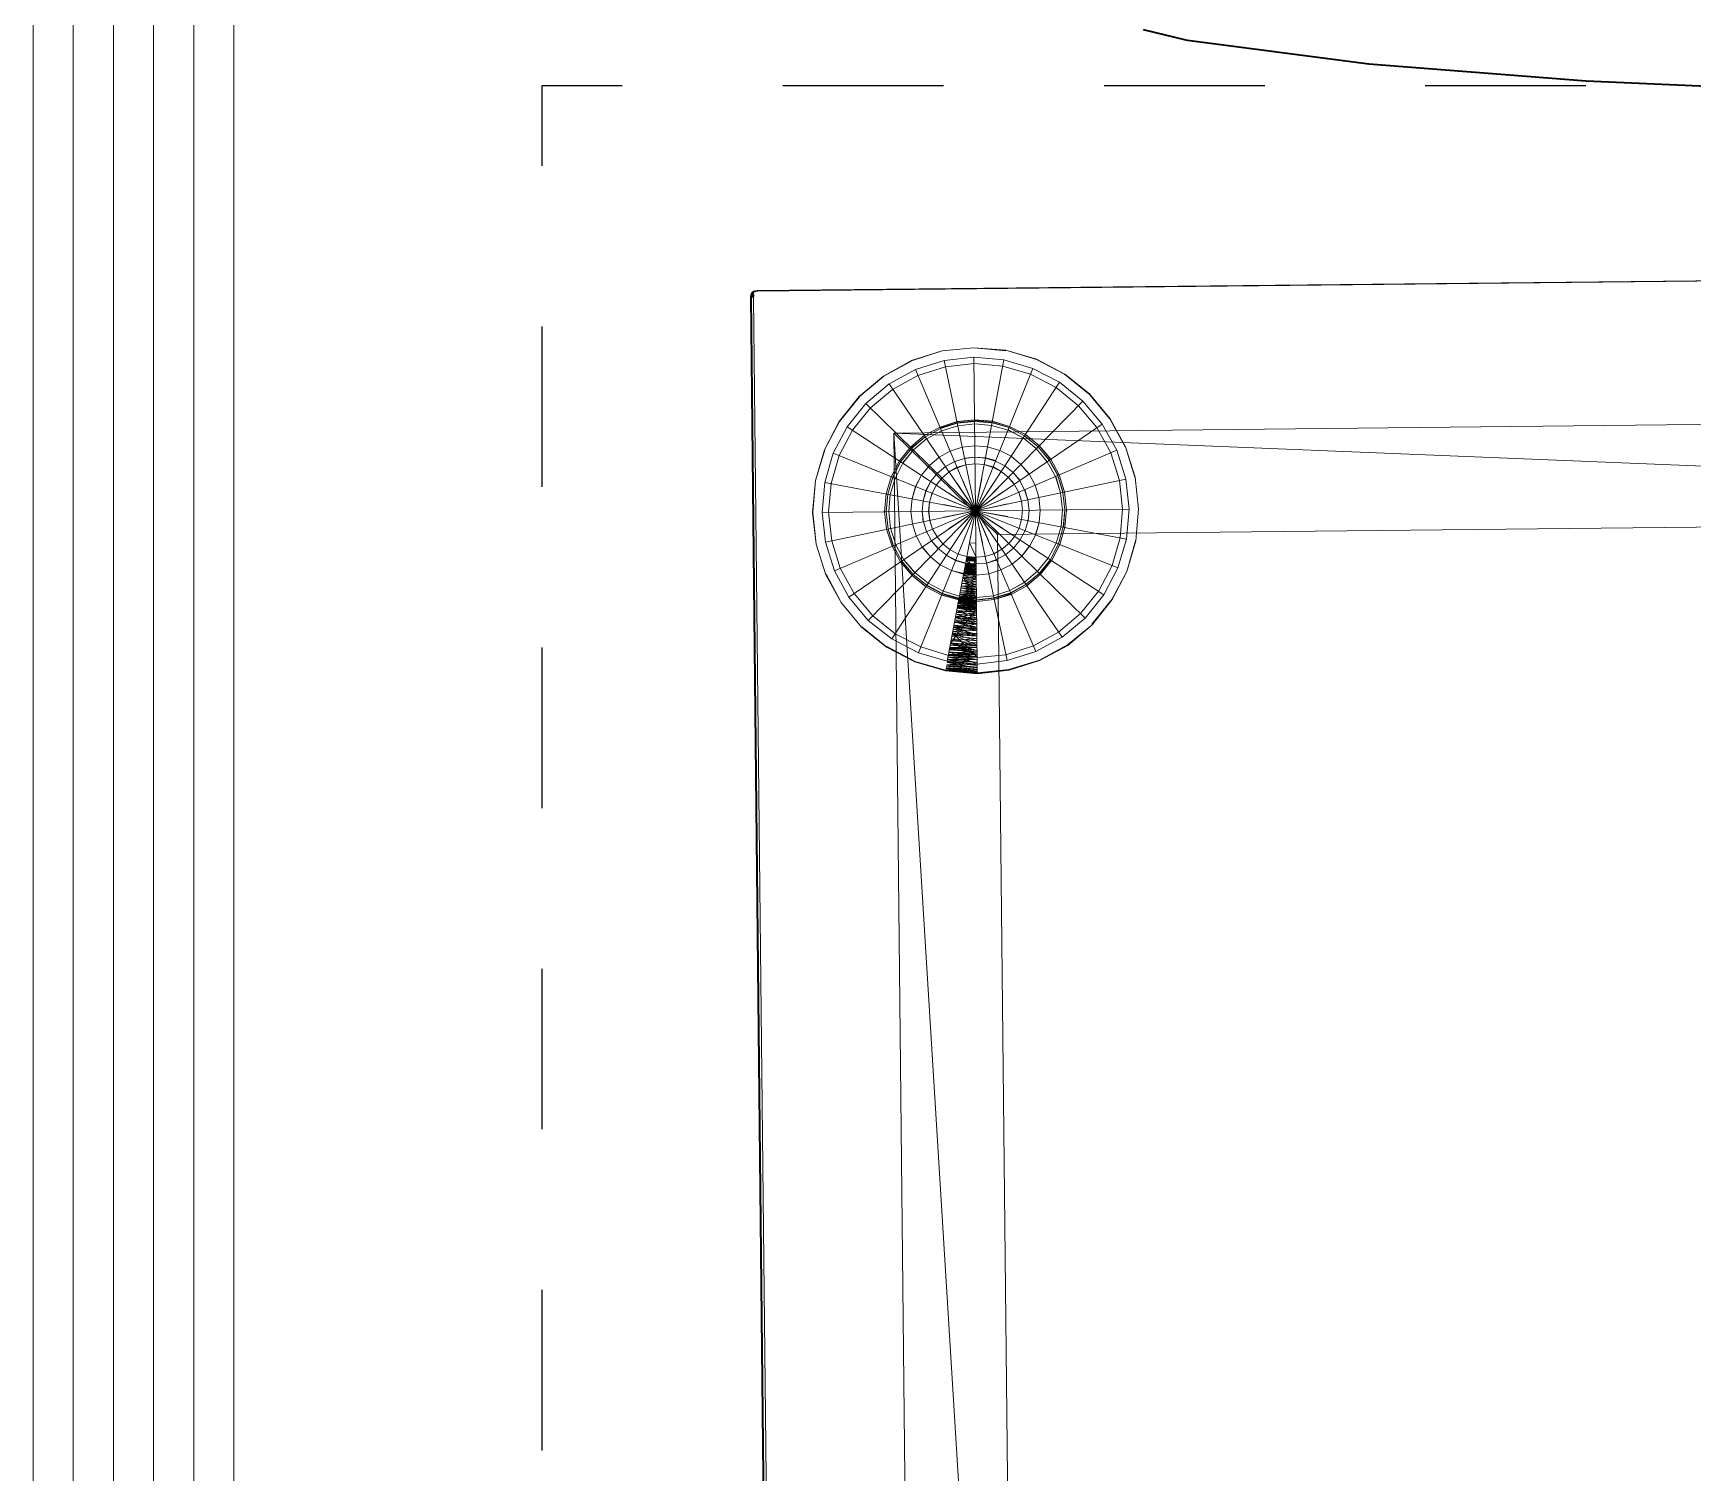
# Model space of a CAD drawing. Header units: millimetres. Extents: x 233224 to 234067, y -13631 to -11613.
# Drawn here: x 233250.68 to 233292.01, y -12731.96 to -12696.1 of the extents above; entities that cross this region are included whole.
import ezdxf

# ---------------------------------------------------------------- set-up
doc = ezdxf.new("R2010")
doc.units = ezdxf.units.MM
doc.header["$MEASUREMENT"] = 0
doc.set_wipeout_variables(frame=1)
doc.linetypes.add('Contour Line', pattern=[80, 40, -40])
doc.linetypes.add('Wipeout_Contour', pattern=[1000, 0, -1000])
for name, color, linetype in [('A_FLOR_PATT', 7, 'Continuous'), ('Doseme - BA', 7, 'Continuous'), ('Structural - Bearing', 7, 'Continuous')]:
    doc.layers.add(name, color=color, linetype=linetype)
for name, color, linetype, lineweight in [('A_FLOR_PATT_Pen_No__7', 7, 'Continuous', 35), ('Doseme - BA_Pen_No__41', 7, 'Continuous', 25), ('Int - Furniture _Pen_No__75', 6, 'Continuous', 20)]:
    doc.layers.add(name, color=color, linetype=linetype, lineweight=lineweight)
doc.layers.add('Structural - Bearing_Pen_No__87', color=7, linetype='Continuous', lineweight=20, true_color=0x6a6a6a)

# ---------------------------------------------------------------- blocks, each defined once
blk = doc.blocks.new('Slab_31', base_point=(226785.22, -4471.6))
at = {"layer": 'Doseme - BA_Pen_No__41', "linetype": 'Contour Line', "flags": 128}
blk.add_lwpolyline([(226785.22, -4471.6), (226785.22, -5171.6), (226085.22, -5171.6), (226085.22, -4471.6)], close=True, dxfattribs=at)
blk = doc.blocks.new('Wall_26', base_point=(226008.48, -1398.43))
at = {"color": 254, "linetype": 'Wipeout_Contour', "lineweight": 0, "ltscale": 904598.672027}
blk.add_wipeout([(225958.48, -1398.43), (225958.48, -12902.14), (225968.48, -12902.14), (225968.48, -1398.43)], dxfattribs=at).dxf.layer = 'Structural - Bearing'
at = {"layer": 'Structural - Bearing_Pen_No__87', "linetype": 'Continuous', "flags": 128}
blk.add_lwpolyline([(225958.48, -1398.43), (225958.48, -12902.14)], dxfattribs=at)
at = {"color": 254, "linetype": 'Wipeout_Contour', "lineweight": 0, "ltscale": 904638.639123}
blk.add_wipeout([(225968.48, -1398.43), (225968.48, -12902.14), (225978.48, -12902.14), (225978.48, -1398.43)], dxfattribs=at).dxf.layer = 'Structural - Bearing'
at = {"layer": 'Structural - Bearing_Pen_No__87', "linetype": 'Continuous'}
blk.add_line((225968.48, -1398.43), (225968.48, -12902.14), dxfattribs=at)
at = {"color": 254, "linetype": 'Wipeout_Contour', "lineweight": 0, "ltscale": 904678.606221}
blk.add_wipeout([(225978.48, -1398.43), (225978.48, -12902.14), (225988.48, -12902.14), (225988.48, -1398.43)], dxfattribs=at).dxf.layer = 'Structural - Bearing'
at = {"layer": 'Structural - Bearing_Pen_No__87', "linetype": 'Continuous'}
blk.add_line((225978.48, -1398.43), (225978.48, -12902.14), dxfattribs=at)
at = {"color": 254, "linetype": 'Wipeout_Contour', "lineweight": 0, "ltscale": 904718.573323}
blk.add_wipeout([(225988.48, -1398.43), (225988.48, -12902.14), (225998.48, -12902.14), (225998.48, -1398.43)], dxfattribs=at).dxf.layer = 'Structural - Bearing'
at = {"layer": 'Structural - Bearing_Pen_No__87', "linetype": 'Continuous'}
blk.add_line((225988.48, -1398.43), (225988.48, -12902.14), dxfattribs=at)
at = {"color": 254, "linetype": 'Wipeout_Contour', "lineweight": 0, "ltscale": 904758.540427}
blk.add_wipeout([(225998.48, -1398.43), (225998.48, -12902.14), (226008.48, -12902.14), (226008.48, -1398.43)], dxfattribs=at).dxf.layer = 'Structural - Bearing'
at = {"layer": 'Structural - Bearing_Pen_No__87', "linetype": 'Continuous'}
blk.add_line((225998.48, -1398.43), (225998.48, -12902.14), dxfattribs=at)
at = {"layer": 'Structural - Bearing_Pen_No__87', "linetype": 'Continuous', "flags": 128}
blk.add_lwpolyline([(226008.48, -12902.14), (226008.48, -1398.43)], dxfattribs=at)
blk = doc.blocks.new('k70_2')
at = {"layer": 'Int - Furniture _Pen_No__75', "linetype": 'Continuous'}
for p, q in [((697.93, 707.29), (1.93, 699.98)), ((697.93, 707.04), (1.93, 699.73)), ((699.03, 707.05), (697.93, 707.29)), ((697.94, 706.37), (697.93, 707.04)), ((697.93, 707.04), (698.54, 707.04)), ((698.92, 706.38), (697.93, 707.04)), ((698.92, 706.87), (697.94, 706.37)), ((698.92, 706.38), (698.54, 707.04)), ((698.92, 706.87), (698.55, 706.25)), ((699.53, 706.38), (698.91, 707.05)), ((698.91, 707.05), (699.03, 707.05)), ((699.77, 706.38), (698.91, 707.05)), ((698.92, 706.87), (699.53, 706.26)), ((699.77, 706.38), (698.92, 706.87)), ((699.03, 707.05), (699.77, 706.38)), ((1.94, 699.06), (697.94, 706.37)), ((697.94, 706.37), (698.55, 706.25)), ((698.92, 706.38), (699.53, 706.38)), ((699.77, 706.38), (699.53, 706.26)), ((699.78, 705.28), (699.53, 706.38)), ((699.53, 706.38), (699.77, 706.38)), ((699.91, 705.29), (699.53, 706.38)), ((699.53, 706.26), (699.78, 705.28)), ((699.91, 705.29), (699.53, 706.26)), ((699.91, 705.29), (699.77, 706.38)), ((699.78, 705.28), (699.91, 705.29)), ((707.21, 9.34), (699.78, 705.28)), ((707.08, 9.34), (699.78, 705.28)), ((707.21, 9.34), (699.91, 705.29)), ((616.5, 685.19), (625.5, 688.02)), ((616.5, 685.19), (625.5, 687.96)), ((625.5, 688.02), (634.77, 689.04)), ((625.5, 687.96), (634.77, 688.98)), ((634.77, 689.04), (644.18, 688.22)), ((634.77, 688.98), (644.18, 688.16)), ((644.18, 688.22), (653.12, 685.57)), ((644.18, 688.16), (653.12, 685.5)), ((608.36, 680.7), (616.5, 685.19)), ((608.37, 680.64), (616.62, 685.12)), ((609.85, 678.4), (617.62, 682.63)), ((617.62, 682.63), (626.02, 685.29)), ((617.62, 682.63), (635.27, 641.19)), ((626.41, 683.45), (618.37, 680.93)), ((626.02, 685.29), (634.8, 686.23)), ((626.02, 685.29), (635.27, 641.19)), ((634.82, 684.34), (626.41, 683.45)), ((634.8, 686.23), (643.6, 685.47)), ((634.8, 686.23), (635.27, 641.19)), ((643.25, 683.63), (634.82, 684.34)), ((643.6, 685.47), (635.27, 641.19)), ((652.16, 682.99), (635.27, 641.19)), ((651.45, 681.28), (643.25, 683.63)), ((643.6, 685.47), (652.16, 682.99)), ((652.16, 682.99), (659.9, 678.92)), ((653.12, 685.57), (661.46, 681.2)), ((653.12, 685.57), (661.46, 681.26)), ((601.11, 674.65), (608.36, 680.7)), ((601.11, 674.65), (608.37, 680.64)), ((603.08, 672.72), (609.85, 678.4)), ((609.85, 678.4), (635.27, 641.19)), ((618.37, 680.93), (610.97, 676.82)), ((659.9, 678.92), (635.27, 641.19)), ((658.94, 677.32), (651.45, 681.28)), ((665.47, 672.02), (658.94, 677.32)), ((659.9, 678.92), (666.79, 673.39)), ((661.46, 681.26), (668.84, 675.36)), ((661.46, 681.2), (668.72, 675.3)), ((595.19, 667.38), (601.11, 674.65)), ((595.32, 667.33), (601.11, 674.65)), ((595.32, 667.33), (601.23, 674.59)), ((597.66, 665.82), (603.08, 672.72)), ((603.08, 672.72), (635.27, 641.19)), ((610.97, 676.82), (604.43, 671.38)), ((666.79, 673.39), (635.27, 641.19)), ((666.79, 673.39), (672.48, 666.61)), ((668.72, 675.36), (674.78, 668.16)), ((668.84, 675.36), (674.78, 668.22)), ((604.43, 671.38), (599.13, 664.8)), ((634.99, 667.92), (629.87, 667.32)), ((640.25, 667.43), (634.99, 667.92)), ((670.91, 665.55), (665.47, 672.02)), ((679.39, 659.97), (674.78, 668.22)), ((674.78, 668.22), (679.27, 659.97)), ((674.78, 668.16), (679.27, 659.91)), ((658.09, 665.23), (40.81, 658.76)), ((658.09, 665.23), (71.4, 628.93)), ((590.89, 659.04), (595.19, 667.38)), ((590.89, 659.04), (595.32, 667.33)), ((591.01, 658.98), (595.44, 667.27)), ((593.58, 657.97), (597.66, 665.82)), ((599.13, 664.8), (595.3, 657.32)), ((597.66, 665.82), (635.27, 641.19)), ((616.27, 659.86), (620.27, 663.25)), ((616.27, 659.86), (620.27, 663.19)), ((616.52, 659.55), (620.51, 662.89)), ((616.52, 659.55), (620.51, 662.83)), ((624.88, 665.74), (620.27, 663.25)), ((620.51, 662.83), (625.01, 665.32)), ((620.89, 662.28), (625.25, 664.65)), ((629.87, 667.32), (624.88, 665.74)), ((625.01, 665.32), (629.87, 666.89)), ((625.01, 665.38), (629.87, 666.89)), ((625.01, 665.32), (629.87, 666.83)), ((630.13, 666.16), (625.25, 664.65)), ((628.26, 634.77), (658.09, 665.23)), ((629.87, 666.83), (635, 667.43)), ((629.87, 666.89), (635, 667.43)), ((635, 666.7), (630.13, 666.16)), ((634.1, 77.85), (658.09, 665.23)), ((634.99, 667.49), (640.13, 667)), ((635, 667.43), (640.13, 667)), ((635, 667.43), (640.13, 666.94)), ((640.01, 666.27), (635, 666.7)), ((672.48, 666.61), (635.27, 641.19)), ((644.78, 664.86), (640.01, 666.27)), ((640.13, 667), (645.15, 665.53)), ((640.13, 666.94), (645.15, 665.53)), ((645.26, 665.95), (640.25, 667.43)), ((649.21, 662.58), (644.78, 664.86)), ((645.15, 665.53), (649.69, 663.2)), ((645.15, 665.53), (649.69, 663.14)), ((649.93, 663.56), (645.26, 665.95)), ((649.69, 663.14), (653.62, 659.94)), ((649.93, 663.56), (653.99, 660.25)), ((649.93, 663.5), (653.99, 660.25)), ((664.57, 48.02), (658.09, 665.23)), ((675.01, 658.15), (670.91, 665.55)), ((672.48, 666.61), (676.71, 658.84)), ((588.3, 650.03), (590.89, 659.04)), ((588.43, 650.03), (591.01, 658.98)), ((591.11, 649.51), (593.58, 657.97)), ((593.58, 657.97), (635.27, 641.19)), ((612.9, 655.79), (616.27, 659.86)), ((613.02, 655.79), (616.27, 659.86)), ((613.39, 655.55), (616.52, 659.55)), ((617.13, 659.06), (614, 655.13)), ((617.01, 659.06), (620.89, 662.28)), ((620.89, 662.28), (617.13, 659.06)), ((624.61, 656.88), (627.89, 658.69)), ((627.89, 658.69), (631.42, 659.76)), ((627.89, 658.63), (631.42, 659.76)), ((631.42, 659.76), (635.07, 660.17)), ((635.07, 660.17), (638.86, 659.84)), ((676.71, 658.84), (635.27, 641.19)), ((638.86, 659.84), (642.41, 658.78)), ((638.86, 659.84), (642.41, 658.84)), ((645.72, 657.1), (642.41, 658.84)), ((642.41, 658.78), (645.72, 657.1)), ((653.15, 659.44), (649.21, 662.58)), ((649.33, 662.58), (653.15, 659.44)), ((653.15, 659.44), (656.36, 655.58)), ((653.62, 659.94), (656.97, 656)), ((653.75, 660), (656.97, 656)), ((653.99, 660.25), (657.33, 656.26)), ((677.54, 650.06), (675.01, 658.15)), ((676.71, 658.84), (679.37, 650.44)), ((679.27, 659.97), (682.17, 651.02)), ((679.39, 659.97), (682.17, 651.02)), ((595.3, 657.32), (592.82, 649.17)), ((612.9, 655.79), (610.51, 651.12)), ((610.88, 651.01), (613.27, 655.54)), ((611, 650.95), (613.39, 655.55)), ((611, 651.01), (613.39, 655.55)), ((611.61, 650.71), (614, 655.13)), ((619.41, 651.59), (621.7, 654.47)), ((621.7, 654.47), (624.61, 656.88)), ((621.7, 654.47), (624.61, 656.82)), ((624.04, 652.18), (626.46, 654.16)), ((624.16, 652.18), (626.46, 654.16)), ((626.46, 654.16), (629.14, 655.65)), ((626.46, 654.16), (629.14, 655.59)), ((627.58, 652.52), (629.89, 653.83)), ((629.14, 655.59), (632.06, 656.54)), ((629.89, 653.83), (632.44, 654.65)), ((629.89, 653.89), (632.44, 654.65)), ((632.06, 656.54), (635.11, 656.87)), ((632.06, 656.6), (635.11, 656.87)), ((632.44, 654.65), (635.13, 654.98)), ((632.44, 654.65), (635.13, 654.92)), ((635.11, 656.87), (638.16, 656.61)), ((635.13, 654.98), (637.81, 654.7)), ((635.13, 654.92), (637.81, 654.7)), ((637.81, 654.7), (640.51, 653.94)), ((637.81, 654.7), (640.39, 653.94)), ((641.1, 655.72), (638.16, 656.61)), ((638.16, 656.61), (641.22, 655.78)), ((640.39, 653.94), (642.84, 652.68)), ((641.1, 655.72), (643.92, 654.35)), ((641.22, 655.78), (643.92, 654.35)), ((643.92, 654.35), (646.26, 652.41)), ((645.72, 657.1), (648.56, 654.75)), ((648.56, 654.75), (651.03, 651.92)), ((658.73, 651.2), (656.36, 655.58)), ((656.97, 656), (659.45, 651.46)), ((656.97, 656), (659.45, 651.52)), ((657.33, 656.26), (659.82, 651.64)), ((587.42, 640.69), (588.3, 650.03)), ((587.54, 640.69), (588.43, 650.03)), ((587.54, 640.69), (588.3, 650.03)), ((588.3, 650.03), (587.66, 640.69)), ((587.66, 640.69), (588.43, 650.03)), ((588.67, 649.98), (587.66, 640.69)), ((587.66, 640.69), (588.55, 649.97)), ((587.78, 640.7), (588.67, 649.98)), ((588.91, 649.92), (587.78, 640.7)), ((588.43, 650.03), (587.91, 640.7)), ((587.91, 640.7), (588.67, 649.98)), ((588.03, 640.7), (588.91, 649.92)), ((589.28, 649.86), (588.03, 640.7)), ((588.67, 649.98), (588.27, 640.7)), ((588.27, 640.7), (589.16, 649.86)), ((588.52, 640.7), (589.28, 649.86)), ((589.89, 649.75), (588.52, 640.7)), ((589.16, 649.86), (588.76, 640.71)), ((588.76, 640.71), (589.65, 649.81)), ((589.13, 640.71), (589.89, 649.75)), ((590.75, 649.58), (589.13, 640.71)), ((589.65, 649.81), (589.37, 640.71)), ((589.37, 640.71), (590.26, 649.69)), ((589.86, 640.72), (590.75, 649.58)), ((591.48, 649.46), (589.86, 640.72)), ((590.26, 649.69), (590.1, 640.72)), ((590.1, 640.72), (590.87, 649.58)), ((590.22, 640.72), (591.11, 649.51)), ((593.81, 649), (590.22, 640.72)), ((590.71, 640.73), (591.48, 649.46)), ((592.33, 649.28), (590.71, 640.73)), ((590.87, 649.58), (590.84, 640.73)), ((590.84, 640.73), (591.6, 649.4)), ((591.11, 649.51), (635.27, 641.19)), ((591.6, 649.4), (591.57, 640.74)), ((591.57, 640.74), (592.33, 649.28)), ((593.07, 649.11), (591.57, 640.74)), ((592.18, 640.74), (592.82, 649.17)), ((593.2, 649.11), (592.18, 640.74)), ((592.33, 649.28), (592.3, 640.74)), ((592.3, 640.74), (592.94, 649.17)), ((592.3, 640.74), (593.07, 649.11)), ((592.82, 649.17), (592.42, 640.74)), ((592.42, 640.74), (593.2, 649.11)), ((592.42, 640.74), (593.07, 649.11)), ((593.81, 649), (592.42, 640.74)), ((592.94, 649.17), (593.03, 640.75)), ((593.07, 649.11), (593.03, 640.75)), ((593.03, 640.75), (593.68, 649)), ((593.03, 640.75), (593.81, 649)), ((596.49, 648.48), (593.03, 640.75)), ((593.15, 640.75), (593.81, 649)), ((594.91, 648.76), (593.15, 640.75)), ((593.68, 649), (593.89, 640.76)), ((593.68, 649), (593.76, 640.76)), ((593.76, 640.76), (594.42, 648.88)), ((593.89, 640.76), (594.66, 648.82)), ((594.25, 640.76), (594.91, 648.76)), ((596.25, 648.54), (594.25, 640.76)), ((594.42, 648.88), (594.38, 640.77)), ((594.38, 640.77), (595.15, 648.76)), ((594.66, 648.82), (595.11, 640.77)), ((595.15, 648.76), (595.11, 640.77)), ((595.11, 640.77), (595.76, 648.65)), ((595.47, 640.78), (596.25, 648.54)), ((597.71, 648.24), (595.47, 640.78)), ((595.76, 648.65), (595.72, 640.78)), ((595.72, 640.78), (596.37, 648.54)), ((595.76, 648.65), (596.45, 640.79)), ((595.84, 640.78), (596.49, 648.48)), ((596.37, 648.54), (606.46, 640.89)), ((596.45, 640.79), (597.1, 648.35)), ((597.06, 640.79), (597.71, 648.24)), ((597.1, 648.35), (597.79, 640.8)), ((597.79, 640.8), (598.46, 648.13)), ((598.46, 648.13), (599.26, 640.82)), ((609.1, 646.1), (610.62, 651.13)), ((609.1, 646.1), (610.51, 651.12)), ((609.34, 646.04), (610.88, 651.01)), ((609.46, 646.04), (610.88, 651.01)), ((609.58, 646.04), (611, 650.95)), ((610.19, 645.93), (611.61, 650.71)), ((616.67, 644.72), (617.74, 648.27)), ((616.8, 644.66), (617.74, 648.27)), ((617.74, 648.27), (619.41, 651.59)), ((620.68, 647.08), (622.12, 649.78)), ((622.24, 649.78), (620.8, 647.02)), ((624.16, 652.18), (622.24, 649.78)), ((622.52, 646.3), (623.84, 648.7)), ((623.84, 648.7), (625.53, 650.85)), ((623.84, 648.7), (625.53, 650.79)), ((625.53, 650.79), (627.58, 652.52)), ((635.27, 641.19), (629.94, 649.13)), ((635.27, 641.19), (633.34, 650.57)), ((635.27, 641.19), (637.12, 650.61)), ((679.37, 650.44), (635.27, 641.19)), ((635.27, 641.19), (638.84, 650.08)), ((635.27, 641.19), (640.56, 649.24)), ((635.27, 641.19), (642.03, 648.04)), ((642.84, 652.68), (644.93, 651)), ((644.93, 651.06), (646.66, 648.94)), ((644.93, 651), (646.66, 648.94)), ((646.26, 652.41), (648.24, 650.05)), ((646.66, 648.94), (648.03, 646.57)), ((646.66, 648.94), (647.9, 646.57)), ((648.24, 650.05), (649.74, 647.39)), ((648.24, 650.05), (649.74, 647.33)), ((651.03, 651.92), (652.77, 648.64)), ((652.77, 648.64), (653.91, 645.11)), ((660.24, 646.46), (658.73, 651.2)), ((659.45, 651.52), (660.98, 646.58)), ((659.45, 651.46), (660.98, 646.58)), ((659.57, 651.52), (661.1, 646.59)), ((659.82, 651.64), (661.33, 646.65)), ((659.82, 651.64), (661.45, 646.65)), ((678.48, 641.65), (677.54, 650.06)), ((679.37, 650.44), (680.31, 641.67)), ((682.17, 651.02), (683.12, 641.7)), ((599.43, 647.96), (592.3, 640.74)), ((598.94, 648.01), (595.84, 640.78)), ((599.19, 648.02), (597.06, 640.79)), ((598.4, 640.81), (598.94, 648.01)), ((601.26, 647.61), (598.4, 640.81)), ((598.53, 640.81), (599.19, 648.02)), ((600.53, 647.72), (598.53, 640.81)), ((598.89, 640.81), (599.43, 647.96)), ((601.02, 647.67), (598.89, 640.81)), ((599.26, 640.82), (599.8, 647.83)), ((599.8, 647.83), (600.48, 640.83)), ((599.99, 640.82), (600.53, 647.72)), ((601.63, 647.49), (599.99, 640.82)), ((600.48, 640.83), (601.02, 647.67)), ((600.48, 640.83), (601.14, 647.61)), ((602.61, 647.32), (600.48, 640.83)), ((600.72, 640.83), (601.26, 647.61)), ((603.23, 647.2), (600.72, 640.83)), ((601.09, 640.84), (601.63, 647.49)), ((602.73, 647.32), (601.09, 640.84)), ((601.14, 647.61), (601.94, 640.84)), ((601.94, 640.84), (602.48, 647.38)), ((602.07, 640.85), (602.61, 647.32)), ((604.33, 647.03), (602.07, 640.85)), ((602.19, 640.85), (602.73, 647.32)), ((603.84, 647.08), (602.19, 640.85)), ((602.48, 647.38), (603.41, 640.86)), ((602.68, 640.85), (603.23, 647.2)), ((604.94, 646.92), (602.68, 640.85)), ((603.29, 640.86), (603.84, 647.08)), ((604.94, 646.92), (603.29, 640.86)), ((603.41, 640.86), (603.96, 647.09)), ((603.77, 640.86), (604.33, 647.03)), ((605.91, 646.75), (603.77, 640.86)), ((603.96, 647.09), (605, 640.88)), ((604.39, 640.87), (604.94, 646.92)), ((606.03, 646.68), (604.39, 640.87)), ((605, 640.88), (605.42, 646.8)), ((605.36, 640.88), (605.91, 646.75)), ((607.38, 646.45), (605.36, 640.88)), ((605.42, 646.8), (606.58, 640.89)), ((605.48, 640.88), (606.03, 646.68)), ((607.01, 646.51), (605.48, 640.88)), ((605.61, 640.88), (606.03, 646.68)), ((606.64, 646.56), (605.61, 640.88)), ((606.09, 640.89), (606.64, 646.56)), ((607.13, 646.51), (606.09, 640.89)), ((606.46, 640.89), (606.89, 646.51)), ((606.58, 640.89), (607.01, 646.51)), ((608.12, 646.28), (606.58, 640.89)), ((606.7, 640.89), (607.13, 646.51)), ((607.62, 646.39), (606.7, 640.89)), ((606.89, 646.51), (606.95, 640.9)), ((606.95, 640.9), (607.38, 646.45)), ((606.95, 640.9), (607.5, 646.45)), ((608.85, 646.16), (606.95, 640.9)), ((607.01, 646.51), (608.17, 640.91)), ((607.19, 640.9), (607.62, 646.39)), ((608.12, 646.34), (607.19, 640.9)), ((607.5, 646.45), (607.44, 640.9)), ((607.44, 640.9), (608, 646.34)), ((607.56, 640.9), (608.12, 646.34)), ((608.49, 646.22), (607.56, 640.9)), ((607.68, 640.9), (608.12, 646.28)), ((609.83, 645.99), (607.68, 640.9)), ((608, 646.34), (607.93, 640.91)), ((607.93, 640.91), (608.36, 646.28)), ((607.93, 640.91), (608.49, 646.22)), ((608.73, 646.16), (607.93, 640.91)), ((608.17, 640.91), (608.61, 646.22)), ((608.36, 646.28), (608.29, 640.91)), ((608.29, 640.91), (608.85, 646.16)), ((608.97, 646.16), (608.29, 640.91)), ((608.29, 640.91), (608.73, 646.16)), ((608.41, 640.91), (608.85, 646.16)), ((610.19, 645.93), (608.41, 640.91)), ((608.54, 640.91), (608.97, 646.16)), ((609.22, 646.1), (608.54, 640.91)), ((608.61, 646.22), (609.76, 640.93)), ((608.85, 646.16), (608.66, 640.91)), ((609.22, 646.1), (608.66, 640.91)), ((608.66, 640.91), (609.1, 646.1)), ((609.1, 646.1), (608.78, 640.92)), ((608.78, 640.92), (609.22, 646.1)), ((609.46, 646.04), (608.78, 640.92)), ((609.34, 646.04), (608.78, 640.92)), ((609.1, 646.1), (608.9, 640.92)), ((609.46, 646.04), (608.9, 640.92)), ((608.9, 640.92), (609.34, 646.04)), ((609.34, 646.1), (609.02, 640.92)), ((609.02, 640.92), (609.58, 646.04)), ((609.02, 640.92), (609.46, 646.04)), ((609.83, 645.99), (609.02, 640.92)), ((609.46, 646.04), (609.15, 640.92)), ((609.15, 640.92), (609.58, 646.04)), ((609.33, 646.04), (609.34, 646.1)), ((609.33, 646.04), (609.34, 646.1)), ((609.58, 646.04), (609.39, 640.92)), ((609.39, 640.92), (609.83, 645.99)), ((610.19, 645.93), (609.39, 640.92)), ((615.82, 644.83), (609.39, 640.92)), ((609.83, 645.99), (609.76, 640.93)), ((609.76, 640.93), (610.19, 645.93)), ((610.68, 645.82), (609.76, 640.93)), ((610.19, 645.93), (610.24, 640.93)), ((610.24, 640.93), (610.68, 645.82)), ((611.29, 645.7), (610.24, 640.93)), ((610.68, 645.82), (610.85, 640.94)), ((610.85, 640.94), (611.29, 645.7)), ((610.85, 640.94), (611.17, 645.7)), ((611.9, 645.58), (610.85, 640.94)), ((611.17, 645.7), (611.34, 640.94)), ((611.34, 640.94), (611.78, 645.58)), ((611.47, 640.94), (611.9, 645.58)), ((612.64, 645.47), (611.47, 640.94)), ((611.78, 645.58), (612.08, 640.95)), ((612.08, 640.95), (612.51, 645.47)), ((612.2, 640.95), (612.64, 645.47)), ((613.26, 645.35), (612.2, 640.95)), ((612.51, 645.47), (612.81, 640.96)), ((612.81, 640.96), (613.13, 645.35)), ((612.93, 640.96), (613.26, 645.35)), ((613.99, 645.18), (612.93, 640.96)), ((613.13, 645.35), (613.54, 640.97)), ((613.54, 640.97), (613.87, 645.24)), ((613.66, 640.97), (613.99, 645.18)), ((614.72, 645.07), (613.66, 640.97)), ((613.87, 645.24), (614.39, 640.97)), ((614.39, 640.97), (614.72, 645.07)), ((615.45, 644.89), (614.39, 640.97)), ((614.72, 645.07), (615.13, 640.98)), ((615.13, 640.98), (615.45, 644.89)), ((616.31, 644.78), (615.13, 640.98)), ((615.45, 644.89), (615.98, 640.99)), ((615.49, 640.99), (615.82, 644.83)), ((619, 644.25), (615.49, 640.99)), ((615.98, 640.99), (616.31, 644.78)), ((621.81, 643.73), (615.98, 640.99)), ((616.31, 644.78), (620.5, 641.04)), ((616.35, 641), (616.67, 644.72)), ((616.8, 644.66), (616.35, 641)), ((616.67, 644.72), (616.47, 641)), ((616.92, 644.66), (616.47, 641)), ((616.47, 641), (616.8, 644.66)), ((616.8, 644.66), (616.59, 641)), ((616.59, 641), (616.92, 644.66)), ((617.16, 644.6), (616.59, 641)), ((616.92, 644.66), (616.71, 641)), ((616.71, 641), (617.04, 644.6)), ((616.84, 641), (617.16, 644.6)), ((617.53, 644.55), (616.84, 641)), ((616.96, 641), (617.28, 644.61)), ((617.04, 644.6), (616.96, 641)), ((617.28, 644.61), (617.2, 641)), ((617.2, 641), (617.53, 644.55)), ((617.9, 644.48), (617.2, 641)), ((617.53, 644.55), (617.57, 641.01)), ((617.57, 641.01), (617.9, 644.48)), ((618.27, 644.37), (617.57, 641.01)), ((617.9, 644.48), (617.81, 641.01)), ((617.81, 641.01), (618.15, 644.42)), ((617.93, 641.01), (618.27, 644.37)), ((620.71, 643.97), (617.93, 641.01)), ((618.15, 644.42), (618.06, 641.01)), ((618.06, 641.01), (618.39, 644.37)), ((618.39, 644.37), (618.3, 641.02)), ((618.3, 641.02), (618.64, 644.31)), ((618.64, 644.31), (618.67, 641.02)), ((618.67, 641.02), (618.88, 644.25)), ((618.79, 641.02), (619, 644.25)), ((619.37, 644.2), (618.79, 641.02)), ((618.88, 644.25), (618.91, 641.02)), ((618.91, 641.02), (619.13, 644.25)), ((619.03, 641.02), (619.37, 644.2)), ((619.61, 644.14), (619.03, 641.02)), ((619.13, 644.25), (619.16, 641.03)), ((619.16, 641.03), (619.37, 644.2)), ((619.74, 644.14), (619.28, 641.03)), ((619.28, 641.03), (619.61, 644.14)), ((619.37, 644.2), (619.4, 641.03)), ((619.4, 641.03), (619.61, 644.14)), ((619.61, 644.14), (619.52, 641.03)), ((619.52, 641.03), (619.74, 644.14)), ((619.86, 644.08), (619.52, 641.03)), ((619.74, 644.14), (619.64, 641.03)), ((619.64, 641.03), (619.86, 644.08)), ((619.74, 644.14), (620.68, 647.08)), ((619.86, 644.08), (620.8, 647.08)), ((619.86, 644.08), (620.8, 647.02)), ((620.38, 641.04), (620.71, 643.97)), ((620.96, 643.9), (620.38, 641.04)), ((620.5, 641.04), (620.71, 643.9)), ((620.71, 643.9), (620.74, 641.04)), ((620.74, 641.04), (620.96, 643.9)), ((621.2, 643.85), (620.74, 641.04)), ((620.96, 643.9), (620.99, 641.04)), ((620.99, 641.04), (621.2, 643.85)), ((621.44, 643.79), (620.99, 641.04)), ((621.57, 643.79), (621.11, 641.05)), ((621.11, 641.05), (621.44, 643.79)), ((621.2, 643.85), (621.23, 641.05)), ((621.23, 641.05), (621.44, 643.79)), ((621.44, 643.79), (621.35, 641.05)), ((621.35, 641.05), (621.57, 643.79)), ((621.69, 643.73), (621.35, 641.05)), ((621.57, 643.79), (621.47, 641.05)), ((621.81, 643.73), (621.47, 641.05)), ((621.47, 641.05), (621.69, 643.73)), ((621.69, 643.73), (621.6, 641.05)), ((621.6, 641.05), (621.81, 643.73)), ((621.81, 643.73), (622.52, 646.3)), ((635.27, 641.19), (626.44, 644.76)), ((635.27, 641.19), (627.28, 646.42)), ((635.27, 641.19), (628.49, 647.89)), ((635.27, 641.19), (643.27, 646.59)), ((635.27, 641.19), (644.14, 644.95)), ((635.27, 641.19), (644.65, 643.18)), ((647.9, 646.57), (648.79, 644.02)), ((648.03, 646.57), (648.79, 644.02)), ((648.79, 644.02), (649.06, 641.34)), ((650.62, 644.41), (649.74, 647.33)), ((650.62, 644.41), (651.02, 641.36)), ((650.74, 644.41), (651.02, 641.36)), ((653.91, 645.11), (654.31, 641.39)), ((660.78, 641.46), (660.24, 646.46)), ((660.98, 646.58), (661.51, 641.47)), ((661.1, 646.59), (661.64, 641.47)), ((661.33, 646.65), (662, 641.47)), ((661.45, 646.65), (662, 641.47)), ((588.49, 631.36), (587.42, 640.69)), ((587.54, 640.69), (587.42, 640.69)), ((588.49, 631.36), (587.54, 640.69)), ((587.66, 640.69), (587.54, 640.69)), ((587.91, 640.7), (587.66, 640.69)), ((588.62, 631.42), (587.66, 640.69)), ((588.27, 640.7), (587.91, 640.7)), ((588.76, 640.71), (588.27, 640.7)), ((589.37, 640.71), (588.76, 640.71)), ((590.1, 640.72), (589.37, 640.71)), ((590.22, 640.72), (590.1, 640.72)), ((635.27, 641.19), (590.22, 640.72)), ((591.3, 631.94), (590.22, 640.72)), ((591.3, 631.94), (635.27, 641.19)), ((592.18, 640.74), (593, 632.32)), ((593.94, 623.54), (635.27, 641.19)), ((598.19, 615.77), (635.27, 641.19)), ((603.75, 609), (635.27, 641.19)), ((609.21, 635.73), (608.66, 640.91)), ((609.57, 635.79), (609.02, 640.92)), ((609.69, 635.8), (609.15, 640.92)), ((610.29, 635.92), (609.76, 640.93)), ((610.63, 603.51), (635.27, 641.19)), ((616.75, 637.27), (616.35, 641)), ((618.5, 599.39), (635.27, 641.19)), ((619.92, 637.97), (619.64, 641.03)), ((625.85, 642.99), (621.6, 641.05)), ((621.87, 638.36), (621.6, 641.05)), ((622.63, 635.81), (621.87, 638.36)), ((625.75, 641.09), (625.85, 642.99)), ((635.27, 641.19), (625.85, 642.99)), ((635.27, 641.19), (625.89, 639.2)), ((635.27, 641.19), (626.52, 637.43)), ((626.94, 596.91), (635.27, 641.19)), ((635.27, 641.19), (627.39, 635.8)), ((635.27, 641.19), (628.63, 634.34)), ((635.27, 641.19), (630.1, 633.2)), ((635.27, 641.19), (633.54, 631.78)), ((680.31, 641.67), (635.27, 641.19)), ((635.74, 596.15), (635.27, 641.19)), ((635.27, 641.19), (637.32, 631.82)), ((644.52, 597.1), (635.27, 641.19)), ((635.27, 641.19), (639.02, 632.38)), ((653.04, 599.75), (635.27, 641.19)), ((635.27, 641.19), (640.72, 633.31)), ((660.68, 604.04), (635.27, 641.19)), ((635.27, 641.19), (642.17, 634.49)), ((667.46, 609.67), (635.27, 641.19)), ((635.27, 641.19), (643.39, 635.97)), ((673, 616.56), (635.27, 641.19)), ((635.27, 641.19), (644.22, 637.62)), ((677.07, 624.41), (635.27, 641.19)), ((635.27, 641.19), (644.69, 639.39)), ((679.55, 632.87), (635.27, 641.19)), ((648.85, 638.65), (648.01, 636.08)), ((648.85, 638.65), (648.14, 636.08)), ((649.06, 641.34), (648.85, 638.65)), ((650.68, 638.3), (649.86, 635.36)), ((650.8, 638.3), (649.86, 635.36)), ((650.8, 638.3), (649.98, 635.3)), ((651.02, 641.36), (650.68, 638.3)), ((651.02, 641.36), (650.8, 638.3)), ((654.31, 641.39), (653.99, 637.66)), ((660.34, 636.51), (660.78, 641.46)), ((661.51, 641.47), (661.08, 636.33)), ((661.76, 641.47), (661.2, 636.34)), ((662, 641.47), (661.44, 636.28)), ((662, 641.47), (661.56, 636.28)), ((677.72, 633.21), (678.48, 641.65)), ((680.31, 641.67), (679.55, 632.87)), ((683.12, 641.7), (682.24, 632.35)), ((683.12, 641.7), (682.37, 632.35)), ((71.4, 628.93), (628.26, 634.77)), ((610.72, 630.74), (609.21, 635.73)), ((610.84, 630.74), (609.21, 635.73)), ((611.21, 630.87), (609.57, 635.79)), ((611.09, 630.87), (609.57, 635.79)), ((611.21, 630.93), (609.69, 635.8)), ((611.81, 631.18), (610.29, 635.98)), ((617.89, 633.74), (616.75, 637.27)), ((619.63, 630.47), (617.89, 633.74)), ((620.92, 635.05), (619.92, 637.97)), ((620.8, 635.05), (619.92, 637.97)), ((622.42, 632.33), (620.92, 635.05)), ((624, 633.45), (622.63, 635.81)), ((625.73, 631.38), (624, 633.45)), ((625.73, 631.32), (624, 633.45)), ((628.26, 634.77), (634.1, 77.85)), ((646.82, 633.68), (645.13, 631.59)), ((648.01, 636.08), (646.82, 633.68)), ((648.14, 636.08), (646.82, 633.68)), ((649.86, 635.36), (648.42, 632.6)), ((652.93, 634.11), (651.25, 630.8)), ((653.99, 637.66), (652.93, 634.11)), ((658.93, 631.67), (660.34, 636.51)), ((661.2, 636.34), (659.66, 631.38)), ((661.08, 636.33), (659.66, 631.38)), ((661.08, 636.33), (659.66, 631.44)), ((661.56, 636.28), (660.04, 631.25)), ((661.44, 636.28), (660.04, 631.25)), ((591.28, 622.42), (588.49, 631.36)), ((591.39, 622.48), (588.62, 631.42)), ((593.94, 623.54), (591.3, 631.94)), ((593, 632.32), (595.65, 624.24)), ((610.72, 630.74), (613.21, 626.12)), ((613.58, 626.32), (611.09, 630.87)), ((613.69, 626.38), (611.21, 630.93)), ((613.69, 626.38), (611.21, 630.87)), ((611.81, 631.18), (614.3, 626.81)), ((614.18, 626.81), (611.81, 631.18)), ((621.98, 627.62), (619.63, 630.47)), ((622.42, 632.33), (624.4, 629.97)), ((624.4, 629.97), (626.74, 628.1)), ((627.82, 629.7), (625.73, 631.38)), ((630.15, 628.44), (627.82, 629.7)), ((630.15, 628.44), (627.82, 629.64)), ((640.65, 628.55), (638.09, 627.73)), ((640.77, 628.55), (638.09, 627.73)), ((643.08, 629.86), (640.65, 628.55)), ((645.13, 631.59), (643.08, 629.8)), ((645.13, 631.59), (643.08, 629.86)), ((646.5, 630.2), (644.2, 628.22)), ((646.5, 630.2), (644.2, 628.29)), ((648.42, 632.6), (646.5, 630.2)), ((651.25, 630.8), (648.84, 627.91)), ((656.66, 627.26), (658.93, 631.67)), ((659.05, 631.67), (656.66, 627.26)), ((659.66, 631.44), (657.27, 626.83)), ((659.66, 631.38), (657.27, 626.83)), ((660.04, 631.25), (657.65, 626.59)), ((675.36, 625.07), (677.72, 633.21)), ((679.55, 632.87), (677.07, 624.41)), ((682.37, 632.35), (679.65, 623.35)), ((682.37, 632.35), (679.77, 623.35)), ((595.65, 624.24), (599.63, 616.83)), ((616.67, 622.14), (613.21, 626.12)), ((616.67, 622.14), (613.33, 626.12)), ((616.91, 622.44), (613.69, 626.38)), ((614.3, 626.81), (617.51, 623)), ((624.94, 625.27), (621.98, 627.62)), ((624.94, 625.33), (621.98, 627.62)), ((624.94, 625.27), (628.26, 623.54)), ((626.74, 628.1), (629.44, 626.66)), ((632.38, 625.78), (629.44, 626.66)), ((632.38, 625.78), (629.44, 626.6)), ((632.72, 627.68), (630.15, 628.44)), ((635.44, 625.5), (632.38, 625.78)), ((635.41, 627.45), (632.72, 627.68)), ((635.42, 627.39), (632.72, 627.68)), ((638.09, 627.73), (635.41, 627.45)), ((638.09, 627.73), (635.42, 627.39)), ((638.48, 625.85), (635.44, 625.5)), ((641.4, 626.79), (638.48, 625.85)), ((641.52, 626.73), (638.48, 625.85)), ((642.77, 623.75), (639.25, 622.61)), ((642.77, 623.69), (639.25, 622.61)), ((641.4, 626.79), (644.2, 628.29)), ((642.77, 623.69), (646.06, 625.5)), ((648.84, 627.91), (646.06, 625.56)), ((648.84, 627.91), (646.06, 625.5)), ((656.66, 627.26), (653.53, 623.37)), ((657.27, 626.83), (654.01, 622.83)), ((657.65, 626.59), (654.39, 622.53)), ((671.41, 617.58), (675.36, 625.07)), ((677.07, 624.41), (673, 616.56)), ((595.75, 614.23), (591.28, 622.42)), ((595.75, 614.16), (591.28, 622.42)), ((595.88, 614.23), (591.28, 622.42)), ((595.88, 614.23), (591.39, 622.48)), ((598.19, 615.77), (593.94, 623.54)), ((620.73, 618.82), (616.67, 622.14)), ((620.73, 618.88), (616.67, 622.14)), ((620.97, 619.25), (616.91, 622.44)), ((620.97, 619.19), (616.91, 622.44)), ((620.97, 619.19), (616.91, 622.38)), ((617.51, 623), (621.33, 619.87)), ((620.73, 618.82), (625.4, 616.43)), ((625.52, 616.85), (620.97, 619.25)), ((625.52, 616.85), (620.97, 619.19)), ((621.33, 619.87), (625.75, 617.53)), ((631.81, 622.54), (628.25, 623.6)), ((631.81, 622.54), (628.26, 623.54)), ((635.47, 622.21), (631.81, 622.54)), ((639.25, 622.61), (635.47, 622.21)), ((645.28, 617.74), (649.65, 620.16)), ((650.15, 619.56), (645.65, 617.06)), ((650.15, 619.5), (645.65, 617)), ((645.78, 616.64), (650.39, 619.13)), ((649.65, 620.16), (653.53, 623.37)), ((654.01, 622.83), (650.15, 619.5)), ((654.01, 622.83), (650.15, 619.56)), ((654.39, 622.53), (650.39, 619.19)), ((654.39, 622.53), (650.39, 619.13)), ((679.65, 623.35), (675.34, 615.06)), ((675.34, 614.99), (679.77, 623.35)), ((601.82, 607.02), (595.75, 614.23)), ((601.82, 607.02), (595.75, 614.16)), ((601.82, 607.02), (595.88, 614.23)), ((603.75, 609), (598.19, 615.77)), ((599.63, 616.83), (605.07, 610.36)), ((625.4, 616.43), (630.42, 614.95)), ((630.41, 615.44), (625.52, 616.85)), ((630.65, 616.11), (625.75, 617.53)), ((635.55, 614.95), (630.41, 615.44)), ((635.55, 614.95), (630.41, 615.38)), ((635.55, 614.52), (630.42, 615.01)), ((635.55, 614.52), (630.42, 614.95)), ((635.54, 615.68), (630.65, 616.11)), ((640.53, 616.22), (635.54, 615.68)), ((640.67, 615.55), (635.55, 614.95)), ((640.79, 615.12), (635.55, 614.52)), ((640.8, 615.06), (635.55, 614.52)), ((640.53, 616.22), (645.28, 617.74)), ((645.28, 617.68), (640.53, 616.22)), ((645.65, 617.06), (640.67, 615.49)), ((645.65, 617.06), (640.67, 615.55)), ((640.8, 615.06), (645.78, 616.64)), ((666.11, 611), (671.41, 617.58)), ((673, 616.56), (667.46, 609.67)), ((675.34, 615.06), (669.43, 607.79)), ((675.34, 615.06), (669.43, 607.73)), ((675.34, 614.99), (669.55, 607.73)), ((605.07, 610.36), (611.72, 605.05)), ((659.7, 605.56), (666.11, 611)), ((667.46, 609.67), (660.68, 604.04)), ((609.2, 601.12), (601.82, 607.02)), ((609.2, 601.18), (601.82, 607.02)), ((609.2, 601.18), (601.94, 607.08)), ((610.63, 603.51), (603.75, 609)), ((611.72, 605.05), (619.21, 601.1)), ((652.29, 601.45), (659.7, 605.56)), ((669.43, 607.73), (662.3, 601.74)), ((669.55, 607.73), (662.3, 601.68)), ((617.43, 596.81), (609.2, 601.18)), ((617.43, 596.81), (609.2, 601.12)), ((618.5, 599.39), (610.63, 603.51)), ((626.94, 596.91), (618.5, 599.39)), ((619.21, 601.1), (627.3, 598.75)), ((644.13, 598.92), (652.29, 601.45)), ((653.04, 599.75), (644.52, 597.1)), ((660.68, 604.04), (653.04, 599.75)), ((662.3, 601.74), (654.04, 597.26)), ((662.3, 601.74), (654.04, 597.2)), ((662.3, 601.68), (654.04, 597.2)), ((626.48, 594.16), (617.43, 596.81)), ((626.48, 594.22), (617.43, 596.81)), ((635.74, 596.15), (626.94, 596.91)), ((627.3, 598.75), (635.72, 598.04)), ((635.72, 598.04), (644.13, 598.92)), ((644.52, 597.1), (635.74, 596.15)), ((654.04, 597.2), (645.16, 594.42)), ((654.04, 597.2), (645.16, 594.36)), ((635.77, 593.34), (626.48, 594.16)), ((645.16, 594.36), (635.77, 593.34))]:
    blk.add_line(p, q, dxfattribs=at)
blk = doc.blocks.new('Chair - Sirt yuvarlak Kollu_2')
at = {"layer": 'A_FLOR_PATT_Pen_No__7', "linetype": 'Continuous'}
for p, q in [((-227.48, -239.08), (-237.78, -234.52)), ((-184.02, -252.68), (-227.48, -239.08)), ((-131.37, -266.25), (-184.02, -252.68)), ((-131.37, -266.25), (-131.39, -266.25)), ((-72.81, -279.12), (-131.37, -266.25)), ((-72.81, -279.09), (-131.37, -266.25))]:
    blk.add_line(p, q, dxfattribs=at)

msp = doc.modelspace()

# ---------------------------------------------------------------- block references
at = {"layer": 'A_FLOR_PATT', "linetype": 'Continuous', "xscale": 0.1, "yscale": 0.1, "zscale": 100, "rotation": 9.957015700187073}
msp.add_blockref('Chair - Sirt yuvarlak Kollu_2', (233297.697, -12668.806), dxfattribs=at)
at = {"layer": 'Doseme - BA', "linetype": 'Contour Line', "xscale": 0.1, "yscale": 0.1, "zscale": 0.1}
msp.add_blockref('Slab_31', (233333.351, -12697.404), dxfattribs=at)
at = {"layer": 'Int - Furniture _Pen_No__75', "linetype": 'Continuous', "xscale": 0.08483990161351651, "yscale": 0.08483142578039858, "zscale": 100, "rotation": 90}
msp.add_blockref('k70_2', (233328.544, -12761.893), dxfattribs=at)
at = {"layer": 'Structural - Bearing', "xscale": 0.1, "yscale": 0.1, "zscale": 0.1}
msp.add_blockref('Wall_26', (233255.677, -12390.087), dxfattribs=at)

doc.saveas('drawing.dxf')
